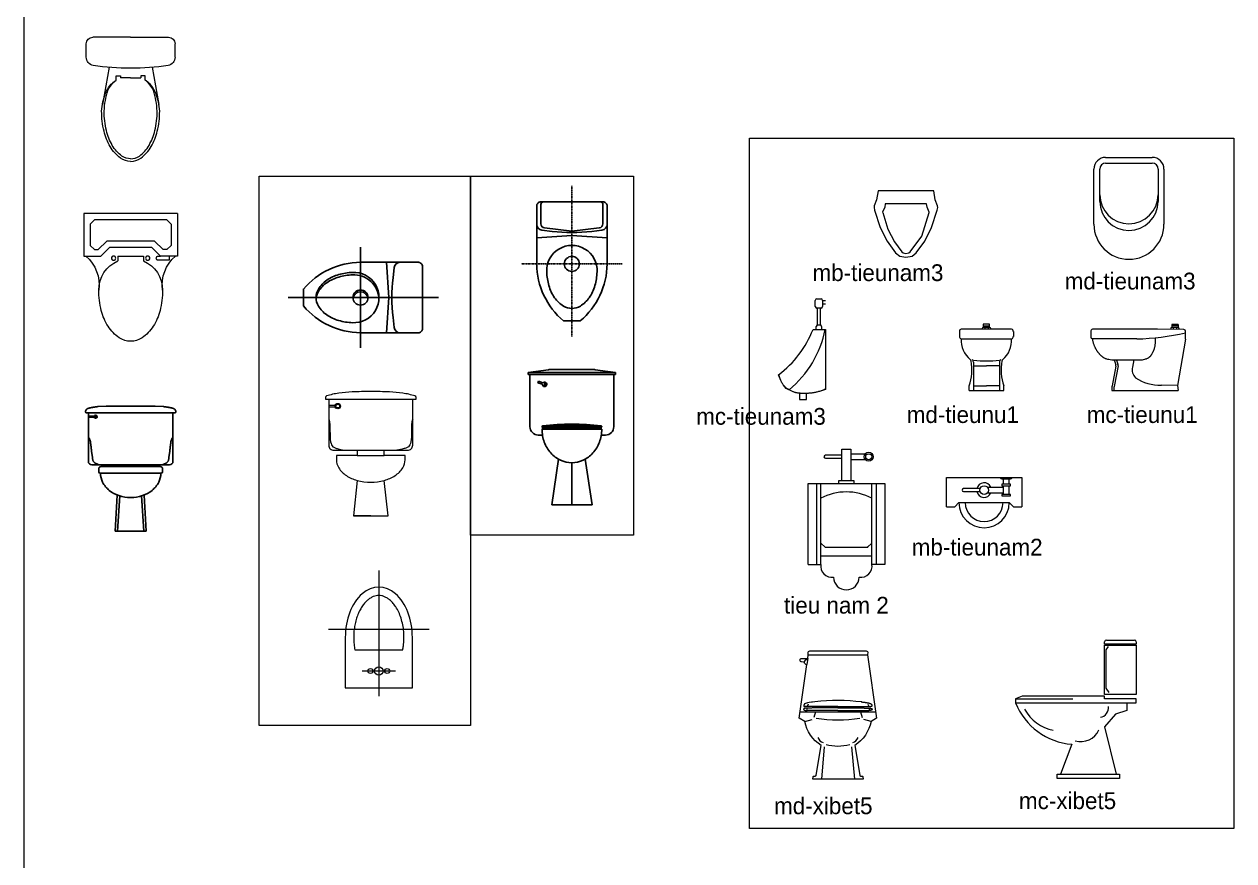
# Model space of a CAD drawing. Header units: inches. Extents: x 242965 to 445791, y 236206 to 423703.
# Drawn here: x 291368 to 298579, y 343374 to 348362 of the extents above; entities that cross this region are included whole.
import ezdxf

# ---------------------------------------------------------------- set-up
doc = ezdxf.new("R2010")
doc.units = ezdxf.units.IN
doc.header["$MEASUREMENT"] = 0
doc.linetypes.add('CENTER', pattern=[2, 1.25, -0.25, 0.25, -0.25])
for name, color, linetype, lineweight in [('2', 181, 'Continuous', 20), ('8', 253, 'Continuous', 20), ('9', 251, 'Continuous', 13), ('e', 96, 'Continuous', 5)]:
    doc.layers.add(name, color=color, linetype=linetype, lineweight=lineweight)
for name, color, linetype in [('THIET-BI', 21, 'Continuous'), ('TOILET', 35, 'Continuous'), ('VATLIEU', 35, 'Continuous'), ('VD', 23, 'Continuous')]:
    doc.layers.add(name, color=color, linetype=linetype)
doc.styles.add('ATT', font='txt')

# ---------------------------------------------------------------- blocks, each defined once
blk = doc.blocks.new('mb-tieunam3')
for points in [[(153.3, -219), (186.5, -114.9), (190, -100), (188.7, -89.4), (174.6, -54.6), (165.9, 0), (-165.9, 0), (-174.6, -54.6), (-188.7, -89.4), (-190, -100), (-186.5, -114.9), (-153.3, -219), (-111.8, -301.3), (-61.7, -369.9), (-37.1, -389.4), (0, -395), (37.1, -389.4), (61.7, -369.9), (111.8, -301.3)], [(93.9, -269.8), (138.3, -130.5), (138.8, -128.3), (126.1, -97), (123.2, -78.9), (-123.2, -78.9), (-126.1, -97), (-138.8, -128.3), (-138.3, -130.5), (-106.9, -228.9), (-69, -304), (-25.3, -363.9), (-16.5, -370.9), (0, -373.3), (16.5, -370.9), (25.3, -363.9)]]:
    blk.add_lwpolyline(points, close=True)
blk = doc.blocks.new('mc-tieunam3')
for p, q in [((-61, 493.7), (-61, 531)), ((-52, 540), (-39.1, 540)), ((-39.1, 540), (-26.1, 540)), ((-17.1, 531), (0, 531)), ((-17.1, 531), (-17.1, 493.7)), ((-17.1, 509.7), (0, 509.7)), ((-39.1, 484.7), (-52, 484.7)), ((-48.3, 384.5), (-48.3, 484.7)), ((-26.1, 484.7), (-39.1, 484.7)), ((-29.8, 384.5), (-29.8, 484.7)), ((-55, 357.2), (-55, 375.5)), ((-46.1, 384.5), (-39.1, 384.5)), ((-39.1, 384.5), (-32, 384.5)), ((-23.1, 375.5), (-23.1, 357.2)), ((-273.5, 74.2), (-278.2, 88)), ((-269.3, 62.8), (-273.5, 74.2)), ((-245.1, 19.3), (-247.3, 22)), ((-242.9, 16.9), (-245.1, 19.3)), ((-240.5, 14.5), (-242.9, 16.9)), ((-238.1, 12.2), (-240.5, 14.5)), ((-235.5, 10), (-238.1, 12.2)), ((-232.6, 7.8), (-235.5, 10)), ((-229.6, 5.5), (-232.6, 7.8)), ((-226.3, 3.3), (-229.6, 5.5)), ((-222.8, 1), (-226.3, 3.3)), ((-219.2, -1.2), (-222.8, 1)), ((0, 0.8), (-5.4, -1.2)), ((-215.6, -3.4), (-219.2, -1.2)), ((-211.8, -5.5), (-215.6, -3.4)), ((-208.1, -7.5), (-211.8, -5.5)), ((-204.4, -9.3), (-208.1, -7.5)), ((-197.2, -12.7), (-200.8, -11.1)), ((-193.7, -14.1), (-197.2, -12.7)), ((-176.2, -19.7), (-179.7, -18.8)), ((-172.6, -20.5), (-176.2, -19.7)), ((-169, -21.2), (-172.6, -20.5)), ((-165.3, -21.8), (-169, -21.2)), ((-161.6, -22.3), (-165.3, -21.8)), ((-157.9, -22.8), (-161.6, -22.3)), ((-154.1, -23.1), (-157.9, -22.8)), ((-155.4, -22.3), (-155.4, -60.1)), ((-155.4, -60.1), (-134.6, -60.1)), ((-150.3, -23.4), (-154.1, -23.1)), ((-146.5, -23.7), (-150.3, -23.4)), ((-142.7, -23.9), (-146.5, -23.7)), ((-138.8, -24), (-142.7, -23.9)), ((-134.9, -24.1), (-138.8, -24)), ((-131, -24.1), (-134.9, -24.1)), ((-134.6, -60.1), (-113.7, -60.1)), ((-127.1, -24.2), (-131, -24.1)), ((-123.1, -24.1), (-127.1, -24.2)), ((-119.1, -24.1), (-123.1, -24.1)), ((-115.1, -24), (-119.1, -24.1)), ((-111.1, -23.8), (-115.1, -24)), ((-113.7, -60.1), (-113.7, -22.3)), ((-107.1, -23.7), (-111.1, -23.8)), ((-103, -23.5), (-107.1, -23.7)), ((-98.9, -23.3), (-103, -23.5)), ((-94.8, -23), (-98.9, -23.3)), ((-18.8, -6.1), (-24.8, -8.1)), ((-12.4, -3.8), (-18.8, -6.1)), ((-5.4, -1.2), (-12.4, -3.8))]:
    blk.add_line(p, q)
blk.add_lwpolyline([(-179.7, -18.8), (-183.2, -17.8), (-186.7, -16.7), (-190.2, -15.5), (-197.1, -12.8), (-233.9, 4.8), (-249.5, 24.8), (-251.8, 27.9), (-254.1, 31.2), (-256.6, 35.2), (-259.4, 40), (-262.3, 46), (-265.6, 53.5), (-279.1, 87.3, 0.137869), (-74.3, 357.7), (0, 357.7), (0, 0), (-30.4, -10), (-35.8, -11.6), (-40.8, -13.1), (-45.8, -14.5), (-50.6, -15.7), (-55.3, -16.9), (-59.9, -17.9), (-64.5, -18.8), (-69, -19.7), (-73.4, -20.4), (-77.8, -21.1), (-82.1, -21.7), (-86.4, -22.2), (-90.6, -22.6), (-94.8, -23)], format="xyb")
for centre, radius, start, end in [((-52, 531), 8.97, 90, 180), ((-26.1, 531), 8.97, 0, 90), ((-52, 493.7), 8.97, 180, 270), ((-26.1, 493.7), 8.97, 270, 0), ((-46.1, 375.5), 8.97, 90, 180), ((-32, 375.5), 8.97, 0, 90), ((-615.9, 480.4), 626.8, 309.58353, 348.66328)]:
    blk.add_arc(centre, radius, start, end)
blk = doc.blocks.new('md-tieunam3')
for p, q in [((-139.1, 0), (139.1, 0)), ((-208.7, -399.3), (-208.7, -69.6)), ((-173.9, -222.6), (-173.9, -69.6)), ((-173.9, -262.3), (-173.9, -69.6)), ((-139.1, -34.8), (139.1, -34.8)), ((-139.1, -34.8), (139.1, -34.8)), ((173.9, -69.6), (173.9, -222.6)), ((173.9, -69.6), (173.9, -262.3)), ((208.7, -69.6), (208.7, -399.3))]:
    blk.add_line(p, q)
for centre, radius, start, end in [((-139.1, -69.6), 69.6, 90, 180), ((139.1, -69.6), 69.6, 0, 90), ((-139.1, -69.6), 34.8, 90, 180), ((-139.1, -69.6), 34.8, 90, 180), ((139.1, -69.6), 34.8, 0, 90), ((139.1, -69.6), 34.8, 0, 90), ((0, -222.6), 173.9, 180, 0), ((0, -262.3), 173.9, 180, 0), ((0, -399.3), 208.7, 180, 0)]:
    blk.add_arc(centre, radius, start, end)
blk = doc.blocks.new('mb-tieunam2')
for p, q in [((-225, 0), (225, 0)), ((-225, -175), (-225, 0)), ((96.25, 0), (166.25, 0)), ((225, 0), (225, -175)), ((-24.5, -66.2525), (-122.5, -66.2525)), ((19.325, -57.5), (113.75, -57.5)), ((105, -8.75), (157.5, -8.75)), ((105, -40), (105, -48.75)), ((157.5, -40), (105, -40)), ((105, -48.75), (157.5, -48.75)), ((113.75, -8.75), (113.75, -40)), ((113.75, -48.75), (113.75, -101.25)), ((148.75, -40), (148.75, -8.75)), ((148.75, -101.25), (148.75, -48.75)), ((157.5, -48.75), (157.5, -40)), ((-122.5, -83.75), (-24.5, -83.75)), ((113.75, -92.5), (19.6, -92.5)), ((105, -101.25), (105, -110.0025)), ((157.5, -101.25), (105, -101.25)), ((105, -110.0025), (157.5, -110.0025)), ((157.5, -110.0025), (157.5, -101.25)), ((-225, -175), (-175, -175)), ((-175, -175), (-150, -150)), ((-150, -150), (150, -150)), ((150, -150), (175, -175)), ((175, -175), (225, -175))]:
    blk.add_line(p, q)
blk.add_circle((0, -75), 26.25)
for centre, radius, start, end in [((105.375, 0.385), 9.1422, 182.4084, 267.5916), ((157.125, 0.385), 9.1422, 272.4084, 357.5916), ((-122.5, -75), 8.75, 90, 270), ((0, -75), 43.75, 22.85047, 168.577), ((0, -75), 43.75, 191.8763, 336.5863), ((0, -150), 150, 180, 0), ((0, -150), 112.5, 180, 0)]:
    blk.add_arc(centre, radius, start, end)
blk = doc.blocks.new('tieunam2')
for p, q in [((-26.67, 0), (26.67, 0)), ((-26.67, -185.42), (-26.67, 0)), ((26.67, 0), (26.67, -185.42)), ((-26.67, -35.56), (-124.46, -35.56)), ((-124.46, -53.34), (-26.67, -53.34)), ((26.67, -26.67), (113.8682, -26.67)), ((113.5888, -62.23), (26.67, -62.23)), ((-228.6, -685.8), (-228.6, -203.2)), ((-228.6, -203.2), (228.6, -203.2)), ((-177.8, -203.2), (-177.8, -685.8)), ((-152.4, -685.8), (-152.4, -203.2)), ((-44.45, -203.2), (-44.45, -185.42)), ((-44.45, -185.42), (44.45, -185.42)), ((44.45, -185.42), (44.45, -203.2)), ((152.4, -685.8), (152.4, -203.2)), ((177.8, -203.2), (177.8, -685.8)), ((228.6, -203.2), (228.6, -685.8)), ((-152.4, -558.8), (-127, -584.2)), ((127, -584.2), (152.4, -558.8)), ((-152.4, -635), (152.4, -635)), ((-127, -584.2), (127, -584.2)), ((-228.6, -685.8), (-152.4, -685.8)), ((228.6, -685.8), (152.4, -685.8))]:
    blk.add_line(p, q)
for radius in [26.67, 17.78]:
    blk.add_circle((133.35, -44.45), radius)
for centre, radius, start, end in [((-124.46, -44.45), 8.89, 90, 270), ((0, -577.85), 323.85, 61.92752, 118.0725), ((-86.7918, -696.3842), 66.4647, 170.8376, 279.1623), ((86.7918, -696.3842), 66.4647, 260.8377, 9.162352), ((0, -762), 76.2, 180, 0)]:
    blk.add_arc(centre, radius, start, end)
blk.add_point((127, -584.2))
blk = doc.blocks.new('mc-tieunu1')
for p, q in [((-124.1, 364.8), (-510.9, 364.8)), ((33.5, 364), (-124.1, 364.8)), ((-45, 364.8), (-45, 367.7)), ((0.3, 374.9), (-40, 374.9)), ((-39, 393.6), (-39, 374.9)), ((-0.7, 393.6), (-39, 393.6)), ((-0.7, 384.2), (-39, 384.2)), ((-29.9, 374.9), (-29.9, 364.8)), ((-9.8, 374.9), (-9.8, 364.8)), ((-0.7, 393.6), (-0.7, 374.9)), ((5.4, 364.8), (5.4, 367.7)), ((-521, 350.4), (-521, 321.6)), ((-246.9, 307.3), (-510.9, 307.3)), ((-510.1, 301.6), (-510.9, 307.3)), ((-509.2, 296.5), (-510.1, 301.6)), ((-508.1, 291.7), (-509.2, 296.5)), ((-507, 287.2), (-508.1, 291.7)), ((-138.4, 310.5), (-138.2, 304)), ((-138.2, 304), (-138.1, 298)), ((-138.1, 292.3), (-138.2, 287)), ((-138.1, 298), (-138.1, 292.3)), ((42.8, 305.6), (-4.8, 28.7)), ((43.1, 309), (43.1, 349.6)), ((-505.8, 283.1), (-507, 287.2)), ((-504.6, 279.3), (-505.8, 283.1)), ((-503.3, 275.7), (-504.6, 279.3)), ((-502.1, 272.4), (-503.3, 275.7)), ((-500.9, 269.3), (-502.1, 272.4)), ((-499.7, 266.3), (-500.9, 269.3)), ((-498.5, 263.5), (-499.7, 266.3)), ((-497.4, 260.8), (-498.5, 263.5)), ((-496.2, 258.2), (-497.4, 260.8)), ((-495, 255.7), (-496.2, 258.2)), ((-493.8, 253.3), (-495, 255.7)), ((-492.6, 250.8), (-493.8, 253.3)), ((-491.3, 248.4), (-492.6, 250.8)), ((-490, 246), (-491.3, 248.4)), ((-488.7, 243.6), (-490, 246)), ((-487.3, 241.2), (-488.7, 243.6)), ((-486, 238.8), (-487.3, 241.2)), ((-484.5, 236.5), (-486, 238.8)), ((-483.1, 234.2), (-484.5, 236.5)), ((-481.6, 232), (-483.1, 234.2)), ((-480.1, 229.9), (-481.6, 232)), ((-478.6, 227.8), (-480.1, 229.9)), ((-477, 225.7), (-478.6, 227.8)), ((-475.4, 223.7), (-477, 225.7)), ((-473.8, 221.7), (-475.4, 223.7)), ((-472.1, 219.8), (-473.8, 221.7)), ((-470.4, 217.9), (-472.1, 219.8)), ((-468.7, 216), (-470.4, 217.9)), ((-158.1, 216.7), (-159.5, 214.4)), ((-156.7, 219), (-158.1, 216.7)), ((-155.4, 221.5), (-156.7, 219)), ((-154, 224), (-155.4, 221.5)), ((-152.7, 226.6), (-154, 224)), ((-151.4, 229.3), (-152.7, 226.6)), ((-150.2, 232), (-151.4, 229.3)), ((-148.9, 234.7), (-150.2, 232)), ((-147.8, 237.5), (-148.9, 234.7)), ((-146.6, 240.4), (-147.8, 237.5)), ((-145.5, 243.2), (-146.6, 240.4)), ((-144.5, 246.1), (-145.5, 243.2)), ((-143.6, 249), (-144.5, 246.1)), ((-142.7, 252), (-143.6, 249)), ((-141.9, 255.1), (-142.7, 252)), ((-141.1, 258.3), (-141.9, 255.1)), ((-140.5, 261.7), (-141.1, 258.3)), ((-139.9, 265.3), (-140.5, 261.7)), ((-139.4, 269.1), (-139.9, 265.3)), ((-138.9, 273.1), (-139.4, 269.1)), ((-138.6, 277.5), (-138.9, 273.1)), ((-138.3, 282.1), (-138.6, 277.5)), ((-138.2, 287), (-138.3, 282.1)), ((-467, 214.1), (-468.7, 216)), ((-465.2, 212.3), (-467, 214.1)), ((-463.4, 210.4), (-465.2, 212.3)), ((-461.5, 208.7), (-463.4, 210.4)), ((-459.7, 206.9), (-461.5, 208.7)), ((-457.9, 205.3), (-459.7, 206.9)), ((-456.1, 203.7), (-457.9, 205.3)), ((-454.4, 202.2), (-456.1, 203.7)), ((-452.6, 200.8), (-454.4, 202.2)), ((-450.9, 199.4), (-452.6, 200.8)), ((-449.2, 198.2), (-450.9, 199.4)), ((-447.4, 196.9), (-449.2, 198.2)), ((-445.5, 195.7), (-447.4, 196.9)), ((-443.5, 194.5), (-445.5, 195.7)), ((-441.3, 193.2), (-443.5, 194.5)), ((-439, 192), (-441.3, 193.2)), ((-436.4, 190.7), (-439, 192)), ((-433.4, 189.4), (-436.4, 190.7)), ((-429.9, 188), (-433.4, 189.4)), ((-425.5, 186.6), (-429.9, 188)), ((-420.3, 185.3), (-425.5, 186.6)), ((-413.9, 183.9), (-420.3, 185.3)), ((-406.2, 182.6), (-413.9, 183.9)), ((-396.9, 181.3), (-406.2, 182.6)), ((-215.7, 181.3), (-396.9, 181.3)), ((-371.5, 144.4), (-394.8, 26.6)), ((-358.6, 146.3), (-382.7, 24.2)), ((-381.8, 181.3), (-372.3, 154.9)), ((-368.2, 181.3), (-359.3, 156.7)), ((-265.2, 181.6), (-273, 139.1)), ((-208.3, 182.6), (-215.7, 181.3)), ((-202, 184), (-208.3, 182.6)), ((-196.7, 185.5), (-202, 184)), ((-192.2, 186.9), (-196.7, 185.5)), ((-188.5, 188.4), (-192.2, 186.9)), ((-185.4, 189.9), (-188.5, 188.4)), ((-182.7, 191.4), (-185.4, 189.9)), ((-180.3, 192.9), (-182.7, 191.4)), ((-178.2, 194.3), (-180.3, 192.9)), ((-176.2, 195.7), (-178.2, 194.3)), ((-174.4, 197), (-176.2, 195.7)), ((-172.6, 198.4), (-174.4, 197)), ((-171, 199.8), (-172.6, 198.4)), ((-169.5, 201.3), (-171, 199.8)), ((-168, 202.8), (-169.5, 201.3)), ((-166.5, 204.5), (-168, 202.8)), ((-165.1, 206.2), (-166.5, 204.5)), ((-163.7, 208.1), (-165.1, 206.2)), ((-162.2, 210.1), (-163.7, 208.1)), ((-160.8, 212.2), (-162.2, 210.1)), ((-159.5, 214.4), (-160.8, 212.2)), ((-395.2, 22.7), (-395.2, 0)), ((-395.2, 0), (0, 0)), ((-383.1, 20.3), (-383.1, 0)), ((-4.8, 28.7), (-100.5, 31.3)), ((-4.8, 28.7), (0, 0))]:
    blk.add_line(p, q)
for centre, radius, start, end in [((-508.3, 352.3), 12.8, 101.7917, 188.22426), ((-38.7, 368.6), 6.41, 101.7917, 188.22426), ((-1, 368.6), 6.41, 351.77574, 78.2083), ((30.1, 351.3), 13.1, 352.53582, 74.76567), ((-508.3, 319.8), 12.8, 171.77574, 258.2083), ((-284.8, 1759.1), 1452.4, 271.49685, 283.01295), ((22.8, 309), 20.3, 350.28616, 0.02694), ((-391.2, 148.3), 20, 348.82102, 19.22852), ((-378.3, 150.1), 20, 348.82102, 19.22852), ((-205.8, 124.2), 68.9, 167.57681, 224.32913), ((-106.9, 297.7), 266.6, 236.24036, 271.38513), ((-374.9, 22.7), 20.2, 168.90694, 180.03998), ((-362.9, 20.3), 20.2, 168.90694, 180.03998)]:
    blk.add_arc(centre, radius, start, end)
blk = doc.blocks.new('md-tieunu1')
for p, q in [((150.1, 365.5), (-150.1, 365.5)), ((-25.2, 365.5), (-25.2, 368.4)), ((20.1, 375.6), (-20.1, 375.6)), ((-19.1, 394.3), (-19.1, 375.6)), ((19.1, 394.3), (-19.1, 394.3)), ((-19.1, 384.9), (19.1, 384.9)), ((-10.1, 375.6), (-10.1, 365.5)), ((10.1, 375.6), (10.1, 365.5)), ((19.1, 375.6), (19.1, 394.3)), ((25.2, 365.5), (25.2, 368.4)), ((-160.2, 351.1), (-160.2, 322.3)), ((-150.1, 307.9), (150.1, 307.9)), ((160.2, 351.1), (160.2, 322.3)), ((-77.3, 167.6), (-77.3, 0)), ((-77.3, 147.1), (0, 147.1)), ((77.3, 147.1), (0, 147.1)), ((77.3, 167.6), (77.3, 0)), ((-103.3, 0), (-103.3, 27.3)), ((-103.3, 0), (103.3, 0)), ((-77.3, 27.3), (0, 27.3)), ((77.3, 27.3), (0, 27.3)), ((103.3, 0), (103.3, 27.3))]:
    blk.add_line(p, q)
for centre, radius, start, end in [((-147.5, 353), 12.8, 101.7917, 188.22426), ((-18.8, 369.3), 6.41, 101.7917, 188.22426), ((18.8, 369.3), 6.41, 351.77574, 78.2083), ((147.5, 353), 12.8, 351.77574, 78.2083), ((-147.5, 320.5), 12.8, 171.77574, 258.2083), ((-0.1, 299.2), 150.2, 176.65158, 229.662), ((0.1, 299.2), 150.2, 310.338, 3.34842), ((147.5, 320.5), 12.8, 281.7917, 8.22426), ((-375.8, 122.5), 288.6, 340.74355, 10.5847), ((-106.4, 173.4), 14.4, 8.17322, 51.33012), ((-136.4, 156.6), 60.1, 10.58225, 27.37817), ((-11.7, 694.9), 519.1, 262.88101, 271.29274), ((11.7, 694.9), 519.1, 268.70726, 277.11899), ((136.4, 156.6), 60.1, 152.62183, 169.41775), ((375.8, 122.5), 288.6, 169.4153, 199.25645), ((106.4, 173.4), 14.4, 128.66988, 171.82678)]:
    blk.add_arc(centre, radius, start, end)
blk = doc.blocks.new('mc-xibet5')
for p, q in [((-188.8, 350), (-188.8, 365)), ((-178.8, 375), (-10, 375)), ((0, 365), (0, 350)), ((0, 350), (-188.8, 350)), ((-188.8, 345), (0, 345)), ((-188.8, 50), (-188.8, 345)), ((-179.8, 316.3), (-166.1, 337.2)), ((-179.8, 89), (-179.8, 316.3)), ((0, 345), (0, 50)), ((-161.9, 62.2), (-179.8, 89)), ((-680, 40), (-720, 25)), ((-720, 25), (-720, 0)), ((-720, 25), (-379.5, 25)), ((-720, 0), (0, 0)), ((-188.8, 40), (-680, 40)), ((0, 50), (-188.8, 50)), ((-188.8, 25), (-188.8, 40)), ((0, 25), (-188.8, 25)), ((-56.6, 0), (-56.6, -45.4)), ((0, 0), (0, 25)), ((-124.8, -67.5), (-188.8, -142)), ((-56.6, -45.4), (-124.8, -67.5)), ((-188.8, -142), (-120, -425)), ((-384.3, -246.8), (-451.1, -425)), ((-471.1, -450), (-471.1, -425)), ((-471.1, -425), (-100, -425)), ((-100, -425), (-100, -450)), ((-100, -450), (-471.1, -450))]:
    blk.add_line(p, q)
for centre, radius, start, end in [((-178.8, 365), 10, 90, 180), ((-10, 365), 10, 0, 90), ((-351.2, 149.9), 398.1, 202.12358, 265.22113), ((-445.1, 84), 252.3, 208.73399, 258.52174), ((-220, -30.9), 54, 275.93691, 9.81259), ((-332, -110.9), 120, 254.14044, 335.27503)]:
    blk.add_arc(centre, radius, start, end)
blk = doc.blocks.new('md-xibet5')
for p, q in [((-177.1, 740), (177.1, 740)), ((-180.1, 719.3), (-185.2, 683)), ((-178.4, 447.4), (-181.4, 437.6)), ((178.4, 447.4), (181.4, 437.6)), ((-225.4, 400), (225.4, 400)), ((-204.8, 415.6), (-204.5, 414.9)), ((-204.8, 415.6), (-204.8, 415.6)), ((-204.5, 414.9), (-204.2, 414.3)), ((-204.2, 414.3), (-203.9, 413.9)), ((-203.9, 413.9), (-203.6, 413.6)), ((-203.6, 413.6), (-203.2, 413.3)), ((-203.2, 413.3), (-202.9, 413)), ((-202.9, 413), (-202.6, 412.7)), ((-202.6, 412.7), (-202.2, 412.4)), ((-202.2, 412.4), (-201.9, 412.1)), ((-201.9, 412.1), (-201.5, 411.9)), ((-201.5, 411.9), (-201.1, 411.6)), ((-201.1, 411.6), (-200.7, 411.4)), ((-200.7, 411.4), (-200.3, 411.2)), ((-199.8, 411), (-199.4, 410.8)), ((-199.4, 410.8), (-198.9, 410.6)), ((-198.9, 410.6), (-198.3, 410.4)), ((-198.3, 410.4), (-197.8, 410.2)), ((-197.8, 410.2), (-197.3, 410.1)), ((-197.3, 410.1), (-196.7, 410)), ((-194.1, 432), (-196.9, 432)), ((-194.1, 432), (-196.9, 432)), ((-196.7, 410), (-196.2, 409.8)), ((-196.2, 409.8), (-195.6, 409.7)), ((-195.6, 409.7), (-195, 409.6)), ((-195, 409.6), (-194.4, 409.4)), ((-194.4, 409.4), (-193.8, 409.3)), ((0, 432), (-194.1, 432)), ((-193.8, 409.3), (-193.1, 409.2)), ((-193.1, 409.2), (-192.4, 409.1)), ((-192.4, 409.1), (-191.7, 409)), ((-191.7, 409), (-190.9, 408.8)), ((-190.9, 408.8), (-190.1, 408.7)), ((-190.1, 408.7), (-189.3, 408.6)), ((-189.3, 408.6), (-188.3, 408.4)), ((-188.3, 408.4), (-187.3, 408.3)), ((-185.2, 419.1), (-187.5, 412)), ((-187.3, 408.3), (-186.2, 408.2)), ((-186.2, 408.2), (-185, 408.1)), ((-185, 408.1), (-183.7, 408)), ((0, 408), (-183.7, 408)), ((0, 424), (-151.8, 424)), ((0, 432), (194.1, 432)), ((0, 424), (151.8, 424)), ((0, 408), (183.7, 408)), ((185, 408.1), (183.7, 408)), ((186.2, 408.2), (185, 408.1)), ((185.2, 419.1), (187.5, 412)), ((187.3, 408.3), (186.2, 408.2)), ((188.3, 408.4), (187.3, 408.3)), ((189.3, 408.6), (188.3, 408.4)), ((190.1, 408.7), (189.3, 408.6)), ((190.9, 408.8), (190.1, 408.7)), ((191.7, 409), (190.9, 408.8)), ((192.4, 409.1), (191.7, 409)), ((193.1, 409.2), (192.4, 409.1)), ((193.8, 409.3), (193.1, 409.2)), ((194.4, 409.4), (193.8, 409.3)), ((194.1, 432), (196.9, 432)), ((195, 409.6), (194.4, 409.4)), ((195.6, 409.7), (195, 409.6)), ((196.2, 409.8), (195.6, 409.7)), ((196.7, 410), (196.2, 409.8)), ((197.3, 410.1), (196.7, 410)), ((197.8, 410.2), (197.3, 410.1)), ((198.3, 410.4), (197.8, 410.2)), ((198.9, 410.6), (198.3, 410.4)), ((199.4, 410.8), (198.9, 410.6)), ((199.8, 411), (199.4, 410.8)), ((200.3, 411.2), (199.8, 411)), ((200.7, 411.4), (200.3, 411.2)), ((201.1, 411.6), (200.7, 411.4)), ((201.5, 411.9), (201.1, 411.6)), ((201.9, 412.1), (201.5, 411.9)), ((202.2, 412.4), (201.9, 412.1)), ((202.6, 412.7), (202.2, 412.4)), ((202.9, 413), (202.6, 412.7)), ((203.2, 413.3), (202.9, 413)), ((203.6, 413.6), (203.2, 413.3)), ((203.9, 413.9), (203.6, 413.6)), ((204.2, 414.3), (203.9, 413.9)), ((204.5, 414.9), (204.2, 414.3)), ((204.8, 415.6), (204.5, 414.9)), ((204.8, 415.6), (204.8, 415.6)), ((-197.5, 344), (-153.6, 355.4)), ((197.5, 344), (153.6, 355.4)), ((81.4, 192), (97.9, 0))]:
    blk.add_line(p, q)
blk.add_lwpolyline([(197.5, 344, -0.204545), (100.5, 200), (130, 23, 0.414214), (135, 18), (143, 18, -0.414214), (148, 13), (150.5, 0), (-150.5, 0), (-148, 13, -0.414214), (-143, 18), (-135, 18, 0.414214), (-130, 23), (-100.5, 200, -0.204545), (-197.5, 344), (-230.7, 362.8), (-185.2, 683, -0.420661), (-200.7, 696.6), (-216.8, 699.3, -0.414214), (-224.8, 707.3), (-224.8, 711.3, -0.414214), (-216.8, 719.3), (-180.1, 719.3), (-177.1, 740), (-178.3, 756.2, -0.283785), (-164, 765), (164, 765, -0.283785), (178.3, 756.2), (177.1, 740), (230.7, 362.8)], format="xyb", close=True)
for points in [[(142.4, 459.8, 0.059522), (-137.7, 460), (-151.4, 459.4), (-158.1, 458), (-171, 456.1), (-181.2, 454.4), (-188, 452.6), (-194.3, 449.8), (-199.1, 447.6), (-204.3, 438.6), (-202.4, 433), (-196.9, 432)], [(-119.8, 247.2, 0.247354), (-88, 217.6, 0.247354)], [(88, 217.6, 0.247354), (119.8, 247.2, 0.247354)], [(0, 196.7, 0.073236), (70.8, 207, 0.073236)]]:
    blk.add_lwpolyline(points, format="xyb")
for points in [[(137.7, 460), (142.4, 459.8), (146.2, 459.5), (149.3, 459.3), (151.8, 459.1), (153.9, 458.8), (155.6, 458.5), (157.1, 458.3), (158.6, 458), (160, 457.8), (161.5, 457.5), (163, 457.3), (164.5, 457.1), (166.1, 456.8), (167.6, 456.6), (169.1, 456.4), (170.5, 456.1), (172, 455.9), (173.3, 455.7), (174.7, 455.5), (176, 455.3), (177.2, 455), (178.4, 454.8), (179.5, 454.6), (180.6, 454.4), (181.7, 454.2), (182.6, 453.9), (183.6, 453.7), (184.5, 453.5), (185.4, 453.2), (186.2, 453), (187.1, 452.7), (187.9, 452.5), (188.7, 452.2), (189.5, 451.9), (190.3, 451.5), (191.1, 451.2), (191.9, 450.9), (192.6, 450.6), (193.3, 450.3), (194.1, 449.9), (194.7, 449.6), (195.4, 449.3), (196, 449), (196.7, 448.6), (197.3, 448.2), (197.9, 447.7), (198.5, 447.1), (199.2, 446.5), (199.8, 445.7), (200.4, 444.9), (201, 443.9), (201.5, 443), (202, 441.9), (202.4, 440.9), (202.8, 439.8), (203, 438.7), (203, 437.6), (203, 436.6), (202.7, 435.6), (202.2, 434.7), (201.4, 433.8), (200.2, 433.1), (198.8, 432.5), (196.9, 432)], [(-151.8, 424), (-154.4, 423.8), (-156.7, 423.7), (-158.7, 423.6), (-160.3, 423.6), (-161.8, 423.5), (-163.1, 423.5), (-164.3, 423.5), (-165.4, 423.4), (-166.5, 423.4), (-167.6, 423.3), (-168.7, 423.3), (-169.7, 423.2), (-170.7, 423.2), (-171.7, 423.1), (-172.7, 423), (-173.6, 423), (-174.6, 423), (-175.5, 422.9), (-176.4, 422.9), (-177.3, 422.9), (-178.2, 422.9), (-179.1, 422.9), (-180, 422.9), (-180.9, 422.9), (-181.8, 422.9), (-182.7, 422.9), (-183.7, 422.9), (-184.6, 422.9), (-185.5, 422.8), (-186.5, 422.8), (-187.4, 422.8), (-188.4, 422.7), (-189.3, 422.6), (-190.2, 422.5), (-191.2, 422.4), (-192.1, 422.3), (-193, 422.1), (-193.9, 422), (-194.7, 421.9), (-195.5, 421.7), (-196.3, 421.6), (-197, 421.5), (-197.8, 421.4), (-198.5, 421.2), (-199.3, 421), (-200.1, 420.7), (-201, 420.3), (-202, 419.8), (-203.1, 419.2), (-204, 418.5)], [(-200.3, 411.2), (-199.8, 411)], [(-133.7, 400), (-143.8, 367.1)], [(133.7, 400), (143.8, 367.1)], [(151.8, 424), (154.4, 423.8), (156.7, 423.7), (158.7, 423.6), (160.3, 423.6), (161.8, 423.5), (163.1, 423.5), (164.3, 423.5), (165.4, 423.4), (166.5, 423.4), (167.6, 423.3), (168.7, 423.3), (169.7, 423.2), (170.7, 423.2), (171.7, 423.1), (172.7, 423), (173.6, 423), (174.6, 423), (175.5, 422.9), (176.4, 422.9), (177.3, 422.9), (178.2, 422.9), (179.1, 422.9), (180, 422.9), (180.9, 422.9), (181.8, 422.9), (182.7, 422.9), (183.7, 422.9), (184.6, 422.9), (185.5, 422.8), (186.5, 422.8), (187.4, 422.8), (188.4, 422.7), (189.3, 422.6), (190.2, 422.5), (191.2, 422.4), (192.1, 422.3), (193, 422.1), (193.9, 422), (194.7, 421.9), (195.5, 421.7), (196.3, 421.6), (197, 421.5), (197.8, 421.4), (198.5, 421.2), (199.3, 421), (200.1, 420.7), (201, 420.3), (202, 419.8), (203.1, 419.2), (204, 418.5)], [(-81.4, 192), (-97.9, 0)]]:
    blk.add_lwpolyline(points)
for centre, radius, start, end in [((-186.3, 697.4), 14.4, 69.50249, 183.06676), ((-199.3, 415.7), 5.46, 149.27618, 180.68617), ((0, 1215), 862.4, 261.29094, 278.70906), ((199.3, 415.7), 5.46, 359.31383, 30.72382), ((-0.4, 442.2), 245.5, 253.34159, 270.09612)]:
    blk.add_arc(centre, radius, start, end)
blk = doc.blocks.new('15PTOI12')
at = {"color": 0, "linetype": 'ByBlock'}
for p, q in [((0, -11), (0, 11)), ((0, 11), (10, 11)), ((1.5, 8.5), (2.5, 9.5)), ((2.5, 9.5), (7.5, 9.5)), ((7.5, 9.5), (8.5, 8.5)), ((10, 11), (10, 7)), ((1.5, -8.5), (1.5, 8.5)), ((6.5, 5.62132), (8.5, 7.62132)), ((8, 5), (10, 7)), ((8.5, 8.5), (8.5, 7.62132)), ((6.5, -5.62132), (6.5, 5.62132)), ((8, -5), (8, 5)), ((10, 3), (10, -3)), ((10, 3), (11.126136, 3)), ((6.5, -5.62132), (8.5, -7.62132)), ((8, -5), (10, -7)), ((10, -3), (11.126136, -3)), ((2.5, -9.5), (1.5, -8.5)), ((8.5, -8.5), (7.5, -9.5)), ((8.5, -8.5), (8.5, -7.62132)), ((10, -6.5), (10, -7)), ((10, -11), (10, -7)), ((11, -9), (11, -6.5)), ((0, -11), (10, -11)), ((2.5, -9.5), (7.5, -9.5)), ((10, -9), (11, -9))]:
    blk.add_line(p, q, dxfattribs=at)
blk.add_lwpolyline([(18, -7.5, 0.063415), (22.795427, -6.889337, 0.076468), (26.485281, -5.303301, 0.107136), (29.197945, -2.662065, 0.147373), (30, 0, 0.147373), (29.197945, 2.662065, 0.107136), (26.485281, 5.303301, 0.076468), (22.795427, 6.889337, 0.063415), (18, 7.5, 0.063415)], format="xyb", dxfattribs=at)
for centre in [(10.5, 4), (10.5, -4)]:
    blk.add_circle(centre, 0.5, dxfattribs=at)
for centre, radius, start, end in [((16.779412, 16.411765), 8.994964, 221.088993, 277.798917), ((18, 0), 7.5, 90, 156.421822), ((18, 0), 7.5, 203.578178, 270), ((10.5, -6.5), 0.5, 0, 180), ((16.779412, -16.411765), 8.994964, 82.201083, 138.911007)]:
    blk.add_arc(centre, radius, start, end, dxfattribs=at)
at = {"color": 0, "linetype": 'ByBlock', "style": 'ATT'}
for tag, p, flags in [('ITEM', (0, -21), 3), ('ROOM_NUMBER', (0, -30), 1)]:
    blk.add_attdef(tag, p, '', height=6, dxfattribs=dict(at, flags=flags))
blk = doc.blocks.new('A$C41DD598A')
at = {"layer": 'THIET-BI'}
for p, q in [((2.6, 719.2), (3.9, 722)), ((3.9, 722), (5.2, 724.2)), ((5.2, 724.2), (6.5, 725.8)), ((6.5, 725.8), (7.7, 727)), ((7.7, 727), (8.9, 727.9)), ((8.9, 727.9), (10.1, 728.6)), ((10.1, 728.6), (11.3, 729.2)), ((11.3, 729.2), (12.4, 729.8)), ((12.4, 729.8), (13.5, 730.3)), ((13.5, 730.3), (14.6, 730.8)), ((14.6, 730.8), (15.8, 731.3)), ((15.8, 731.3), (16.9, 731.7)), ((16.9, 731.7), (18, 732.1)), ((18, 732.1), (19.2, 732.5)), ((19.2, 732.5), (20.4, 732.9)), ((20.4, 732.9), (21.6, 733.2)), ((21.6, 733.2), (22.9, 733.5)), ((22.9, 733.5), (24.1, 733.9)), ((24.1, 733.9), (25.4, 734.2)), ((25.4, 734.2), (26.7, 734.5)), ((26.7, 734.5), (28.1, 734.8)), ((28.1, 734.8), (29.4, 735.1)), ((29.4, 735.1), (30.7, 735.4)), ((30.7, 735.4), (32, 735.6)), ((32, 735.6), (33.4, 735.9)), ((33.4, 735.9), (34.7, 736.2)), ((34.7, 736.2), (36, 736.5)), ((36, 736.5), (37.3, 736.7)), ((37.3, 736.7), (38.5, 737)), ((38.5, 737), (39.8, 737.2)), ((39.8, 737.2), (41.1, 737.4)), ((41.1, 737.4), (42.3, 737.6)), ((42.3, 737.6), (43.5, 737.8)), ((43.5, 737.8), (44.8, 738)), ((44.8, 738), (46.1, 738.2)), ((46.1, 738.2), (47.4, 738.4)), ((47.4, 738.4), (48.8, 738.6)), ((48.8, 738.6), (50.2, 738.8)), ((50.2, 738.8), (51.7, 739)), ((51.7, 739), (53.3, 739.3)), ((53.3, 739.3), (54.9, 739.5)), ((54.9, 739.5), (56.6, 739.8)), ((56.6, 739.8), (58.3, 740)), ((58.3, 740), (60, 740.3)), ((60, 740.3), (61.7, 740.5)), ((61.7, 740.5), (63.4, 740.8)), ((63.4, 740.8), (65.1, 741)), ((65.1, 741), (66.7, 741.2)), ((66.7, 741.2), (68.4, 741.4)), ((68.4, 741.4), (70, 741.5)), ((70, 741.5), (71.6, 741.7)), ((71.6, 741.7), (73.1, 741.9)), ((73.1, 741.9), (123.6, 745)), ((123.6, 745), (76.2, 742.3)), ((123.6, 745), (409.7, 745)), ((123.6, 745), (399.8, 745)), ((123.6, 745), (409, 745)), ((123.6, 745), (416.4, 745)), ((123.6, 745), (409.5, 745)), ((416.4, 745), (463.8, 742.3)), ((466.9, 741.9), (416.4, 745)), ((468.4, 741.7), (466.9, 741.9)), ((470, 741.5), (468.4, 741.7)), ((471.6, 741.4), (470, 741.5)), ((473.3, 741.2), (471.6, 741.4)), ((474.9, 741), (473.3, 741.2)), ((476.6, 740.8), (474.9, 741)), ((478.3, 740.5), (476.6, 740.8)), ((480, 740.3), (478.3, 740.5)), ((481.7, 740), (480, 740.3)), ((483.4, 739.8), (481.7, 740)), ((485.1, 739.5), (483.4, 739.8)), ((486.7, 739.3), (485.1, 739.5)), ((488.3, 739), (486.7, 739.3)), ((489.8, 738.8), (488.3, 739)), ((491.2, 738.6), (489.8, 738.8)), ((492.6, 738.4), (491.2, 738.6)), ((493.9, 738.2), (492.6, 738.4)), ((495.2, 738), (493.9, 738.2)), ((496.5, 737.8), (495.2, 738)), ((497.7, 737.6), (496.5, 737.8)), ((498.9, 737.4), (497.7, 737.6)), ((500.2, 737.2), (498.9, 737.4)), ((501.5, 737), (500.2, 737.2)), ((502.7, 736.7), (501.5, 737)), ((504, 736.5), (502.7, 736.7)), ((505.3, 736.2), (504, 736.5)), ((506.6, 735.9), (505.3, 736.2)), ((508, 735.6), (506.6, 735.9)), ((509.3, 735.4), (508, 735.6)), ((510.6, 735.1), (509.3, 735.4)), ((511.9, 734.8), (510.6, 735.1)), ((513.3, 734.5), (511.9, 734.8)), ((514.6, 734.2), (513.3, 734.5)), ((515.9, 733.9), (514.6, 734.2)), ((517.1, 733.5), (515.9, 733.9)), ((518.4, 733.2), (517.1, 733.5)), ((519.6, 732.9), (518.4, 733.2)), ((520.8, 732.5), (519.6, 732.9)), ((522, 732.1), (520.8, 732.5)), ((523.1, 731.7), (522, 732.1)), ((524.2, 731.3), (523.1, 731.7)), ((525.4, 730.8), (524.2, 731.3)), ((526.5, 730.3), (525.4, 730.8)), ((527.6, 729.8), (526.5, 730.3)), ((528.7, 729.2), (527.6, 729.8)), ((529.9, 728.6), (528.7, 729.2)), ((531.1, 727.9), (529.9, 728.6)), ((532.3, 727), (531.1, 727.9)), ((533.5, 725.8), (532.3, 727)), ((534.8, 724.2), (533.5, 725.8)), ((536.1, 722), (534.8, 724.2)), ((537.4, 719.2), (536.1, 722)), ((0, 711), (1.3, 715.5)), ((1.3, 715.5), (2.6, 719.2)), ((6, 705), (534, 705)), ((18, 705), (18, 415)), ((18, 685), (52.5, 685)), ((18, 680), (52.2, 680)), ((522, 705), (522, 415)), ((538.7, 715.5), (537.4, 719.2)), ((540, 711), (538.7, 715.5)), ((18, 556.7), (21.7, 553.1)), ((21.7, 553.1), (25.1, 548.7)), ((25.1, 548.7), (27.3, 544.7)), ((27.3, 544.7), (28.5, 541.1)), ((28.5, 541.1), (29.3, 537.5)), ((29.3, 537.5), (29.9, 533.9)), ((29.9, 533.9), (30.4, 530.3)), ((30.4, 530.3), (31, 526.6)), ((31, 526.6), (31.4, 523)), ((31.4, 523), (31.9, 519.3)), ((31.9, 519.3), (32.3, 515.6)), ((32.3, 515.6), (32.7, 511.9)), ((32.7, 511.9), (33.2, 508.2)), ((33.2, 508.2), (33.6, 504.5)), ((506.8, 508.2), (506.4, 504.5)), ((507.3, 511.9), (506.8, 508.2)), ((507.7, 515.6), (507.3, 511.9)), ((508.1, 519.3), (507.7, 515.6)), ((508.6, 523), (508.1, 519.3)), ((509, 526.6), (508.6, 523)), ((509.6, 530.3), (509, 526.6)), ((510.1, 533.9), (509.6, 530.3)), ((510.8, 537.5), (510.1, 533.9)), ((511.5, 541.1), (510.8, 537.5)), ((512.7, 544.7), (511.5, 541.1)), ((514.9, 548.7), (512.7, 544.7)), ((518.3, 553.1), (514.9, 548.7)), ((522, 556.7), (518.3, 553.1)), ((33.6, 504.5), (34.1, 500.9)), ((34.1, 500.9), (34.5, 497.3)), ((34.5, 497.3), (35, 493.8)), ((35, 493.8), (35.4, 490.4)), ((35.4, 490.4), (35.8, 487.1)), ((35.8, 487.1), (36.2, 484)), ((36.2, 484), (36.5, 481)), ((36.5, 481), (36.8, 478.2)), ((36.8, 478.2), (37, 475.6)), ((37, 475.6), (37.3, 473.1)), ((37.3, 473.1), (37.5, 470.8)), ((37.5, 470.8), (37.7, 468.5)), ((37.7, 468.5), (38, 466.4)), ((38, 466.4), (38.2, 464.2)), ((38.2, 464.2), (38.5, 462.2)), ((38.5, 462.2), (38.8, 460.1)), ((38.8, 460.1), (39.2, 458)), ((39.2, 458), (39.6, 456)), ((39.6, 456), (40, 453.9)), ((40, 453.9), (40.4, 451.7)), ((40.4, 451.7), (40.8, 449.4)), ((40.8, 449.4), (41.2, 447.1)), ((41.2, 447.1), (41.5, 444.7)), ((41.5, 444.7), (41.8, 442.1)), ((41.8, 442.1), (42.1, 439.5)), ((42.1, 439.5), (42.3, 436.8)), ((42.3, 436.8), (42.6, 434.1)), ((42.6, 434.1), (43, 431.4)), ((497.4, 434.1), (497, 431.4)), ((497.7, 436.8), (497.4, 434.1)), ((497.9, 439.5), (497.7, 436.8)), ((498.2, 442.1), (497.9, 439.5)), ((498.5, 444.7), (498.2, 442.1)), ((498.8, 447.1), (498.5, 444.7)), ((499.2, 449.4), (498.8, 447.1)), ((499.6, 451.7), (499.2, 449.4)), ((500, 453.9), (499.6, 451.7)), ((500.4, 456), (500, 453.9)), ((500.8, 458), (500.4, 456)), ((501.2, 460.1), (500.8, 458)), ((501.5, 462.2), (501.2, 460.1)), ((501.8, 464.2), (501.5, 462.2)), ((502, 466.4), (501.8, 464.2)), ((502.3, 468.5), (502, 466.4)), ((502.5, 470.8), (502.3, 468.5)), ((502.7, 473.1), (502.5, 470.8)), ((503, 475.6), (502.7, 473.1)), ((503.2, 478.2), (503, 475.6)), ((503.5, 481), (503.2, 478.2)), ((503.8, 484), (503.5, 481)), ((504.2, 487.1), (503.8, 484)), ((504.6, 490.4), (504.2, 487.1)), ((505, 493.8), (504.6, 490.4)), ((505.5, 497.3), (505, 493.8)), ((505.9, 500.9), (505.5, 497.3)), ((506.4, 504.5), (505.9, 500.9)), ((38, 395), (502, 395)), ((43, 431.4), (43.4, 428.8)), ((43.4, 428.8), (43.9, 426.2)), ((43.9, 426.2), (44.5, 423.8)), ((44.5, 423.8), (45.3, 421.6)), ((45.3, 421.6), (46.1, 419.5)), ((46.1, 419.5), (47.1, 417.6)), ((47.1, 417.6), (48.2, 415.8)), ((48.2, 415.8), (49.4, 414.1)), ((49.4, 414.1), (50.7, 412.6)), ((50.7, 412.6), (52, 411.1)), ((52, 411.1), (53.3, 409.7)), ((53.3, 409.7), (54.8, 408.3)), ((54.8, 408.3), (56.7, 406.9)), ((56.7, 406.9), (59.3, 405.2)), ((59.3, 405.2), (63.2, 403.2)), ((63.2, 403.2), (68.6, 400.7)), ((68.6, 400.7), (75.9, 397.6)), ((75.9, 397.6), (82.5, 395)), ((80, 371), (80, 353)), ((94, 385), (446, 385)), ((175, 395), (175, 385)), ((180, 395), (180, 385)), ((360, 395), (360, 385)), ((365, 395), (365, 385)), ((464.1, 397.6), (457.5, 395)), ((460, 371), (460, 353)), ((471.4, 400.7), (464.1, 397.6)), ((476.8, 403.2), (471.4, 400.7)), ((480.7, 405.2), (476.8, 403.2)), ((483.3, 406.9), (480.7, 405.2)), ((485.2, 408.3), (483.3, 406.9)), ((486.7, 409.7), (485.2, 408.3)), ((488, 411.1), (486.7, 409.7)), ((489.3, 412.6), (488, 411.1)), ((490.6, 414.1), (489.3, 412.6)), ((491.8, 415.8), (490.6, 414.1)), ((492.9, 417.6), (491.8, 415.8)), ((493.9, 419.5), (492.9, 417.6)), ((494.7, 421.6), (493.9, 419.5)), ((495.5, 423.8), (494.7, 421.6)), ((496.1, 426.2), (495.5, 423.8)), ((496.6, 428.8), (496.1, 426.2)), ((497, 431.4), (496.6, 428.8)), ((88, 345), (452, 345)), ((190, 215.1), (177.3, 0)), ((204.7, 210), (192.4, 0)), ((335.3, 210), (347.6, 0)), ((350, 215.1), (362.7, 0)), ((177.3, 0), (362.7, 0))]:
    blk.add_line(p, q, dxfattribs=at)
at = {"layer": 'THIET-BI', "const_width": 0.05}
blk.add_lwpolyline([(399.8, 745), (399.8, 745)], dxfattribs=at)
at = {"layer": 'THIET-BI'}
for radius in [9, 4]:
    blk.add_circle((61, 682), radius, dxfattribs=at)
for centre, radius, start, end in [((6, 711), 6, 180, 270), ((534, 711), 6, 270, 0), ((38, 415), 20, 180, 270), ((94, 371), 14, 90, 180), ((446, 371), 14, 0, 90), ((502, 415), 20, 270, 0), ((88, 353), 8, 180, 270), ((88, 353), 8, 180, 270), ((207.4, 345), 117.4, 180, 207.24782), ((237.6, 360.6), 151.4, 207.24782, 231.18957), ((302.4, 360.6), 151.4, 308.81043, 332.75218), ((332.6, 345), 117.4, 332.75218, 0), ((452, 353), 8, 270, 0), ((257.2, 385), 182.7, 231.18957, 251.57397), ((282.8, 385), 182.7, 288.42603, 308.81043), ((270, 423.4), 223.1, 251.57397, 270), ((270, 423.4), 223.1, 270, 288.42603)]:
    blk.add_arc(centre, radius, start, end, dxfattribs=at)
blk = doc.blocks.new('WC-01')
at = {"linetype": 'ByBlock'}
for p, q in [((20, 0), (20, 225)), ((138.7, 265), (60, 265)), ((199.3, 129), (421.4, 168.2)), ((250.9, 86.1), (250.9, 61.1)), ((275.9, 86.1), (250.9, 86.1)), ((20, 0), (20, -225)), ((250.9, 61.1), (262.9, 61.1)), ((262.9, 0), (262.9, 61.1)), ((262.9, 0), (262.9, -61.1)), ((250.9, -61.1), (262.9, -61.1)), ((250.9, -86.1), (250.9, -61.1)), ((199.3, -129), (421.4, -168.2)), ((275.9, -86.1), (250.9, -86.1)), ((138.7, -265), (60, -265))]:
    blk.add_line(p, q, dxfattribs=at)
for points in [[(760, 0, 0.156995), (740.5, 60.4, 0.106605), (672.1, 122.3, 0.07228), (580.5, 158.8, 0.058685), (460, 173, 0.07033), (353.8, 149.8, 0.150939), (275.9, 86.1)], [(745, 0, 0.156995), (728.4, 51.7, 0.106605), (664.6, 109.3, 0.07228), (577, 144.2, 0.058406), (460.6, 158, 0.06374), (337.1, 135.9, 0.132237), (275.9, 86.1, 0.153475)], [(760, 0, -0.156995), (740.5, -60.4, -0.106605), (672.1, -122.3, -0.07228), (580.5, -158.8, -0.058685), (460, -173, -0.07033), (353.8, -149.8, -0.150939), (275.9, -86.1)], [(745, 0, -0.156995), (728.4, -51.7, -0.106605), (664.6, -109.3, -0.07228), (577, -144.2, -0.058406), (460.6, -158, -0.06374), (337.1, -135.9, -0.132237), (275.9, -86.1, -0.153475)]]:
    blk.add_lwpolyline(points, format="xyb", dxfattribs=at)
for centre, radius, start, end in [((60, 225), 40, 90, 180), ((138.7, 215), 50, 8.68868, 90), ((-1268.2, 0), 1473.2, 351.31132, 8.68868), ((60, -225), 40, 180, 270), ((138.7, -215), 50, 270, 351.31132)]:
    blk.add_arc(centre, radius, start, end, dxfattribs=at)
blk = doc.blocks.new('A$C4168242D')
for points in [[(300, 750), (300, 0)], [(0, 400), (600, 400)], [(100, 350), (100, 50), (500, 50), (500, 350)], [(157.1, 275.5), (442.9, 275.5)], [(400, 150), (200, 150)]]:
    blk.add_lwpolyline(points)
for centre, radius in [((250, 150), 15), ((300, 150), 25), ((350, 150), 15)]:
    blk.add_circle(centre, radius)
blk.add_ellipse((300, 350), major_axis=(0, 300), ratio=0.666667, start_param=4.712389, end_param=7.853982)
blk.add_open_spline([(442.9, 275.5), (444.5, 283.4), (445.7, 291.4), (448.6, 313.5), (449.6, 327.6), (450.2, 356.1), (449.7, 370.4), (447.3, 398.6), (445.3, 412.5), (439.9, 439.6), (436.5, 452.7), (428.4, 477.8), (423.8, 489.7), (413.4, 512), (407.6, 522.4), (396.4, 539.6), (391.1, 546.8), (380.1, 559.9), (374.4, 565.7), (362.9, 575.9), (357.1, 580.3), (345.5, 587.6), (339.8, 590.6), (328.3, 595.4), (322.7, 597.1), (311.5, 599.4), (306, 600), (294.9, 600), (289.4, 599.5), (278.2, 597.3), (272.6, 595.7), (261.1, 591.1), (255.4, 588.1), (243.8, 580.9), (238, 576.6), (226.5, 566.5), (220.8, 560.8), (209.7, 547.9), (204.4, 540.8), (194.2, 525.3), (189.3, 516.9), (180.4, 498.9), (176.2, 489.4), (168.7, 469.5), (165.4, 459), (159.7, 437.4), (157.3, 426.3), (153.4, 403.6), (152, 392), (150.3, 368.5), (149.9, 356.7), (150.2, 333.1), (150.9, 321.3), (153.2, 298.1), (154.9, 286.7), (157.1, 275.5)], degree=3, knots=[4.428595, 4.428595, 4.428595, 4.428595, 4.521718, 4.521718, 4.681946, 4.681946, 4.842175, 4.842175, 5.002403, 5.002403, 5.162632, 5.162632, 5.32286, 5.32286, 5.483089, 5.483089, 5.615862, 5.615862, 5.748636, 5.748636, 5.88141, 5.88141, 6.014184, 6.014184, 6.146958, 6.146958, 6.279732, 6.279732, 6.412506, 6.412506, 6.545279, 6.545279, 6.678053, 6.678053, 6.810827, 6.810827, 6.943601, 6.943601, 7.076375, 7.076375, 7.209149, 7.209149, 7.341922, 7.341922, 7.474696, 7.474696, 7.60747, 7.60747, 7.740244, 7.740244, 7.873018, 7.873018, 8.005792, 8.005792, 8.137776, 8.137776, 8.137776, 8.137776])
blk = doc.blocks.new('A$C7D506DFA')
at = {"layer": 'VATLIEU'}
for points in [[(464.8, 0), (464.8, 600)], [(309.8, 90), (294.8, 300), (309.8, 510)], [(896.5, 300), (0, 300)]]:
    blk.add_lwpolyline(points, dxfattribs=at)
for points in [[(94.8, 485), (94.8, 115, 0.414214), (119.8, 90), (228.8, 90, 0.379919), (263.6, 120.9), (270.8, 181.8, 0.059314), (270.8, 418.2), (263.6, 479.1, 0.379919), (228.8, 510), (119.8, 510, 0.414214)], [(512.3, 149.9, -1.051391), (512.3, 450.1, -0.060335), (594.2, 437.1, -0.081386), (666, 403.3, -0.106971), (715.8, 350.4, -0.136416), (729.8, 300, -0.136416), (715.8, 249.6, -0.106971), (666, 196.7, -0.081386), (594.2, 162.9, -0.060335)]]:
    blk.add_lwpolyline(points, format="xyb", close=True, dxfattribs=at)
for points in [[(228.8, 510), (464.8, 510, -0.218492), (804.8, 350), (804.8, 250, -0.218492), (464.8, 90), (228.8, 90)], [(354.7, 307.5, 0.414259), (512.3, 164.9, 0.060335), (594.2, 177.9, 0.081386), (666, 211.7, 0.106971), (715.8, 264.6, 0.116903), (729.5, 307.5, 0.116903)]]:
    blk.add_lwpolyline(points, format="xyb", dxfattribs=at)
blk.add_circle((464.8, 300), 45, dxfattribs=at)
blk.add_arc((464.8, 310), 45, 186.37937, 353.62063, dxfattribs=at)
blk = doc.blocks.new('WC01_F')
at = {"linetype": 'Continuous'}
for p, q in [((20, 695), (520, 695)), ((190, 390), (350, 390)), ((190, 360), (350, 360))]:
    blk.add_line(p, q, dxfattribs=at)
for p, q in [((20, 659.1), (58.2, 659.1)), ((20, 648.9), (58, 648.9)), ((475, 390), (490, 390)), ((270, 0), (167, 0))]:
    blk.add_line(p, q)
blk.add_lwpolyline([(50, 390), (190, 390), (190, 360), (65, 360), (65, 333.4, 0.142647), (78.9, 285.7, 0.107171), (125, 239.1, 0.078572), (188.3, 210.8, 0.001404), (190, 210.4), (167, 0), (373, 0), (350, 210.4, 0.001404), (351.7, 210.8, 0.078572), (415, 239.1, 0.107171), (461.1, 285.7, 0.142647), (475, 333.4), (475, 360), (350, 360), (350, 390), (490, 390, 0.414214), (520, 420), (520, 695), (540, 695), (540, 705, 0.326093), (533.4, 714, 0.044539), (460.9, 730.3, 0.019249), (381.6, 737.7, 0.013723), (270, 740.8, 0.013723), (158.4, 737.7, 0.019249), (79.1, 730.3, 0.044539), (6.6, 714, 0.326093), (0, 705), (0, 695), (20, 695), (20, 420, 0.414214), (50, 390), (65, 390)], format="xyb")
for points in [[(20, 576.6), (23.1, 570.1), (25.1, 558.9), (26.3, 543.9), (26.8, 526.4), (27.1, 507.5), (27.4, 488.4), (28, 470.1), (29.1, 453.8), (31.1, 440.5), (33.7, 429.9), (37, 421.8), (40.7, 415.7), (44.7, 411.3), (49, 408.1), (53.3, 405.9), (57.5, 404.3), (61.7, 402.8), (66, 401.5), (70.8, 400.1), (76.5, 398.6), (83.5, 397), (92.1, 395.1), (102.6, 392.8), (115.4, 390)], [(520, 576.6), (516.9, 570.1), (514.9, 558.9), (513.7, 543.9), (513.2, 526.4), (512.9, 507.5), (512.6, 488.4), (512, 470.1), (510.9, 453.8), (508.9, 440.5), (506.3, 429.9), (503, 421.8), (499.3, 415.7), (495.3, 411.3), (491, 408.1), (486.7, 405.9), (482.5, 404.3), (478.3, 402.8), (474, 401.5), (469.2, 400.1), (463.5, 398.6), (456.5, 397), (447.9, 395.1), (437.4, 392.8), (424.6, 390)]]:
    blk.add_lwpolyline(points)
for radius in [16.2, 11.2]:
    blk.add_circle((73.5, 653.6), radius)
blk.add_arc((270, 513.9), 313.9, 255.23378, 284.76622, dxfattribs=at)
blk = doc.blocks.new('MDBCAU')
for p, q in [((-1039, 3156), (-554, 3220)), ((530, 3222), (-528, 3222)), ((1041, 3156), (557, 3220)), ((1041, 3156), (-1039, 3156)), ((-1039, 3156), (-1039, 3104)), ((1041, 3104), (-1039, 3104)), ((-999, 3104), (-999, 1862)), ((696, 2911), (795, 2945)), ((810, 2908), (713, 2876)), ((795, 2945), (810, 2908)), ((800, 2933), (800, 2904)), ((1001, 3104), (1001, 1862)), ((1041, 3156), (1041, 3104)), ((-711, 1866), (-711, 1858)), ((713, 1802), (-711, 1802)), ((697, 1882), (-695, 1882)), ((697, 1842), (-695, 1842)), ((713, 1866), (713, 1858)), ((-700, 1662), (-799, 1662)), ((801, 1662), (702, 1662)), ((-318, 1088), (-479, 0)), ((0, 1002), (0, 0)), ((321, 1088), (481, 0)), ((481, 0), (-479, 0))]:
    blk.add_line(p, q)
blk.add_lwpolyline([(713, 1802, -0.088528), (658, 1492, -0.093791), (505, 1236, -0.10234), (270, 1061, -0.109331), (1, 1002, -0.109331), (-267, 1061, -0.10234), (-502, 1236, -0.093791), (-655, 1492, -0.088528), (-711, 1802, -0.088528)], format="xyb")
for points in [[(-659, 1842), (-659, 1802), (-699, 1802), (-699, 1842)], [(-339, 1842), (-339, 1802), (-379, 1802), (-379, 1842)], [(21, 1842), (21, 1802), (-19, 1802), (-19, 1842)], [(381, 1842), (381, 1802), (341, 1802), (341, 1842)], [(701, 1842), (701, 1802), (661, 1802), (661, 1842)]]:
    blk.add_lwpolyline(points, close=True)
for centre, radius, start, end in [((-528, 3022), 200, 90, 97.5946), ((530, 3022), 200, 82.4054, 90), ((651, 2870), 52, 54.5847, 351.9724), ((651, 2870), 20, 54.5847, 351.9724), ((690, 2926), 16, 234.5847, 289.0817), ((718, 2861), 16, 108.0925, 171.9724), ((-799, 1862), 200, 180, 270), ((-695, 1866), 16, 90, 180), ((-695, 1858), 16, 180, 270), ((1, -4152), 6074, 83.4198, 96.5802), ((697, 1866), 16, 0, 90), ((697, 1858), 16, 270, 0), ((801, 1862), 200, 270, 0)]:
    blk.add_arc(centre, radius, start, end)
blk = doc.blocks.new('XI')
at = {"layer": 'VD', "linetype": 'CENTER', "ltscale": 0.2}
for points in [[(-370, 300), (-370, -300)], [(-801.7, 0), (94.8, 0)]]:
    blk.add_lwpolyline(points, dxfattribs=at)
at = {"layer": 'VD'}
blk.add_lwpolyline([(-134, -210), (-370, -210, -0.218492), (-710, -50), (-710, 50, -0.218492), (-370, 210), (-134, 210)], format="xyb", dxfattribs=at)
at = {"layer": 'VD', "color": 4}
blk.add_lwpolyline([(-417.5, 150.1, -1.051391), (-417.5, -150.1, -0.060335), (-499.4, -137.1, -0.081386), (-571.2, -103.3, -0.106971), (-621, -50.4, -0.136416), (-635, 0, -0.136416), (-621, 50.4, -0.106971), (-571.2, 103.3, -0.081386), (-499.4, 137.1, -0.060335)], format="xyb", close=True, dxfattribs=at)
blk.add_lwpolyline([(-215, 210), (-200, 0), (-215, -210)], dxfattribs=at)
at = {"layer": 'VD'}
blk.add_lwpolyline([(0, -185), (0, 185, 0.414214), (-25, 210), (-134, 210, 0.379919), (-168.8, 179.1), (-176, 118.2, 0.059314), (-176, -118.2), (-168.8, -179.1, 0.379919), (-134, -210), (-25, -210, 0.414214)], format="xyb", close=True, dxfattribs=at)
at = {"layer": 'VD', "color": 4}
blk.add_lwpolyline([(0, 170, 0.414214), (-15, 185), (-130.8, 185, 0.379919), (-155.6, 163), (-175, 0), (-155.6, -163, 0.379919), (-130.8, -185), (-15, -185, 0.414214), (0, -170)], format="xyb", dxfattribs=at)
at = {"layer": 'VD'}
blk.add_circle((-370, 0), 45, dxfattribs=at)

msp = doc.modelspace()

# ---------------------------------------------------------------- linework, layer by layer
at = {"layer": '8'}
for points in [[(292769.316, 347456.068), (294029.344, 347456.068), (294029.344, 344179.977), (292769.316, 344179.977)], [(294029.344, 347456.068), (295000.166, 347456.068), (295000.166, 345316.169), (294029.344, 345316.169)]]:
    msp.add_lwpolyline(points, close=True, dxfattribs=at)
at = {"layer": '9'}
msp.add_lwpolyline([(295691.377, 347683), (298579.14, 347683), (298579.14, 343565.533), (295691.377, 343565.533)], close=True, dxfattribs=at)
at = {"layer": 'e', "linetype": 'Continuous'}
msp.add_line((291368.494, 336420.808), (291368.494, 372060.808), dxfattribs=at)

# ---------------------------------------------------------------- block references
at = {"layer": '9', "xscale": -1, "rotation": 90}
msp.add_blockref('WC-01', (292003.199, 348303.935), dxfattribs=at)
at = {"layer": '9'}
for name, p in [('md-tieunam3', (297954.124, 347567.833)), ('mb-tieunam3', (296624.577, 347368.62)), ('mc-tieunam3', (296145.073, 346184.332)), ('md-tieunu1', (297104.686, 346178.136)), ('mc-tieunu1', (298248.049, 346178.136)), ('WC01_F', (293164.316, 345431.204)), ('A$C41DD598A', (291733.199, 345339.486)), ('tieunam2', (296269.46, 345827.146)), ('mb-tieunam2', (297090.785, 345659.063)), ('A$C4168242D', (293182.514, 344355.391)), ('mc-xibet5', (297998.077, 344315.039)), ('md-xibet5', (296219.324, 343861.067))]:
    msp.add_blockref(name, p, dxfattribs=at)
at = {"layer": '9', "xscale": -25.40000000002328, "yscale": 25.40000000002328, "zscale": 25.4, "rotation": 90}
msp.add_blockref('15PTOI12', (292003.199, 347233.457), dxfattribs=at)
at = {"layer": '9', "ltscale": 50, "rotation": 180}
msp.add_blockref('A$C7D506DFA', (293837.842, 347031.937), dxfattribs=at)
at = {"layer": 'TOILET', "ltscale": 5, "xscale": -1, "rotation": 270}
msp.add_blockref('XI', (294633.432, 347302.365), dxfattribs=at)
at = {"layer": 'VD', "ltscale": 5, "extrusion": (0, 0, -1), "xscale": 0.25, "yscale": 0.25, "zscale": -0.25}
msp.add_blockref('MDBCAU', (-294633.564, 345496.675), dxfattribs=at)

# ---------------------------------------------------------------- texts
at = {"layer": '2'}
for s, p in [('mb-tieunam3', (296067.765, 346830.209)), ('md-tieunam3', (297570.896, 346780.288)), ('mc-tieunam3', (295374.198, 345973.64)), ('md-tieunu1', (296629.288, 345984.076)), ('mc-tieunu1', (297702.218, 345984.076)), ('mb-tieunam2', (296659.04, 345193.836)), ('tieu nam 2', (295898.098, 344847.598)), ('md-xibet5', (295838.406, 343651.789)), ('mc-xibet5', (297298.304, 343681.988))]:
    msp.add_text(s, height=100, dxfattribs=at).set_placement(p)

doc.saveas('drawing.dxf')
